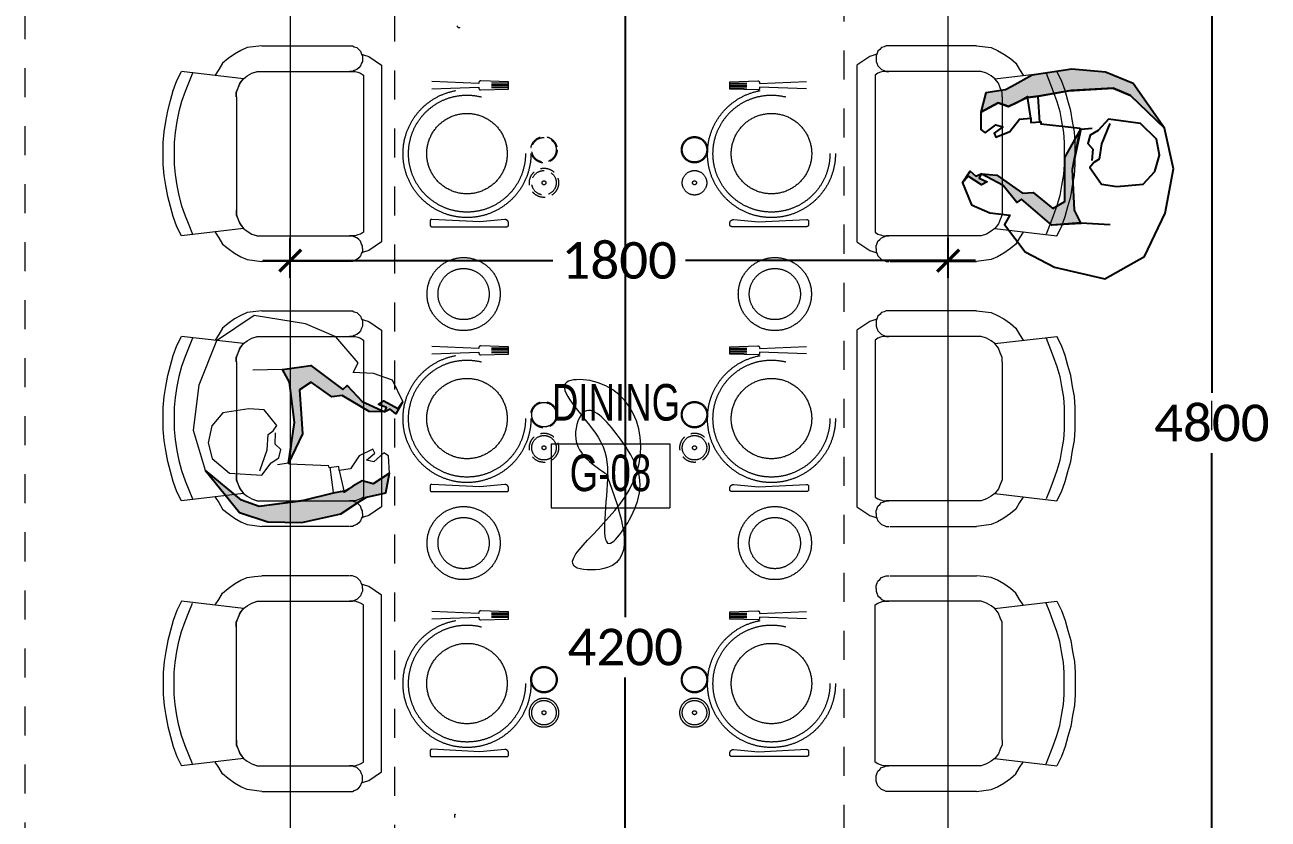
# Model space of a CAD drawing. Header units: millimetres. Extents: x -18512 to 101824, y -95768 to 52898.
# Drawn here: x 26500 to 29902, y -61145 to -58972 of the extents above; entities that cross this region are included whole.
import ezdxf

# ---------------------------------------------------------------- set-up
doc = ezdxf.new("R2010")
doc.units = ezdxf.units.MM
doc.header["$LTSCALE"] = 25
doc.header["$PDMODE"] = 3
doc.linetypes.add('Dash', pattern=[6.35, 3.175, -3.175])
doc.linetypes.add('HIDDEN2', pattern=[4.7625, 3.175, -1.5875])
doc.layers.get('0').update_dxf_attribs({"color": 254, "lineweight": 0})
doc.layers.get('Defpoints').update_dxf_attribs({"lineweight": 0})
for name, color, linetype in [('721T_Furniture', 1, 'Continuous'), ('FURNITURE', 1, 'Continuous'), ('shadow', 251, 'Continuous')]:
    doc.layers.add(name, color=color, linetype=linetype)
for name, color, linetype, lineweight in [('_FW_FUR_LOOSE', 132, 'Continuous', 0), ('A-AREA-IDEN', 2, 'Continuous', 9), ('FIXTURES', 8, 'Continuous', 0), ('hatch', 252, 'Continuous', 0), ('I-WALL', 2, 'Continuous', 9)]:
    doc.layers.add(name, color=color, linetype=linetype, lineweight=lineweight)
doc.styles.add('Arial Narrow_4', font='fi_9001f.ttf', dxfattribs={"width": 0.75, "height": 147.492401})
doc.styles.add('FW_Calibri', font='calibri.ttf')
doc.dimstyles.new('1-50', dxfattribs={"dimscale": 50, "dimtxt": 2, "dimasz": 1.2, "dimexe": 1.25, "dimexo": 0.625, "dimtad": 1, "dimdec": 0, "dimtxsty": 'FW_Calibri', "dimblk": 'ARCHTICK', "dimcen": 2.5, "dimdle": 1.5, "dimadec": 0, "dimazin": 0, "dimtfac": 1, "dimtdec": 0, "dimtmove": 0, "dimatfit": 3, "dimfxl": 6, "dimfxlon": 1, "dimarcsym": 0})

# ---------------------------------------------------------------- blocks, each defined once
blk = doc.blocks.new('M_NAGA Room Tag - Room Tag-1756429-GROUND FLOOR PLAN')
at = {"layer": 'A-AREA-IDEN'}
for p, q in [((-3.25, 1.75), (-3.25, -1.75)), ((-3.25, 1.75), (3.25, 1.75)), ((3.25, 1.75), (3.25, -1.75)), ((-3.25, -1.75), (3.25, -1.75))]:
    blk.add_line(p, q, dxfattribs=at)
blk = doc.blocks.new('man-stand-shdw')
at = {"layer": 'shadow'}
for points in [[(36.03, 15.93), (34.78, 11.86), (32.78, 12.86), (31.43, 11.72), (26.78, 10.86), (17.78, 13.86), (14.78, 12.86), (7.78, 15.86), (4.78, 12.86), (6.78, 5.86), (8.44, 0.05), (6.21, -9.52), (5.41, 2.9), (1.4, 14.52), (-1.45, 17.76), (6.61, 20.73), (17.62, 15.73), (18.62, 17.13), (24.02, 13.32), (31.43, 11.72), (31.63, 13.12), (29.03, 13.52), (30.43, 14.92), (35.03, 13.52)], [(-18.02, -16.73), (-5.22, -27.14), (3.78, -28.14), (13.78, -26.14), (24.78, -21.14), (29.78, -16.14), (31.28, -14.64), (36.78, -12.14), (36.63, -6.11), (32.43, -10.32), (29.03, -10.12), (26.62, -12.22), (24.42, -14.52), (24.22, -14.32), (21.22, -15.52), (12.98, -19.56), (0.2, -24.14), (-5.41, -23.34)]]:
    blk.add_hatch(color=256, dxfattribs=at).paths.add_polyline_path(points)
blk.add_lwpolyline([(6.41, -9.72), (5.41, 2.9), (1.4, 14.52), (-1.6, 17.93), (6.61, 20.73), (17.62, 15.73), (18.62, 17.13), (24.02, 13.32), (31.43, 11.72), (31.63, 13.12), (29.03, 13.52), (30.43, 14.92), (35.03, 13.52), (36.03, 15.93), (31.63, 21.53), (25.62, 22.34), (19.62, 21.33), (20.42, 24.54), (12.21, 30.75), (2.4, 32.75), (-13.21, 31.95), (-22.82, 22.14), (-25.22, 7.91), (-24.02, -5.71), (-18.02, -16.73), (-5.41, -23.34), (0.2, -24.14), (12.21, -19.93), (21.22, -15.52), (24.22, -14.32), (29.03, -10.12), (32.43, -10.32), (36.63, -6.11), (35.23, -1.1), (33.63, -0.5), (31.23, -3.71), (29.03, -3.71), (31.03, -1.1), (30.23, -0.1), (26.62, -2.9), (24.82, -7.31), (21.62, -8.51), (21.22, -7.31), (18.42, -8.31), (18.22, -7.71)], close=True)
for points in [[(-1.6, 17.73), (-10.21, 15.73)], [(-1.8, -13.52), (-1, -6.91), (-1.6, -2.3), (-0.4, -0.9), (0.4, 0.9), (-4.4, 4.71), (-9.01, 4.11), (-16.42, 1.3), (-18.82, -3.31), (-18.82, -8.51), (-16.62, -12.92), (-10.61, -16.13), (-1, -14.72), (1, -10.52), (3, -8.51), (3, -5.91), (1, -4.71), (0.4, -1.3)], [(6.21, -9.52), (3, -10.72)], [(18.62, -8.11), (21.22, -15.32)], [(21.62, -8.51), (24.42, -14.52)]]:
    blk.add_lwpolyline(points)
for points in [[(36.03, 15.93), (34.78, 11.86), (32.78, 12.86), (31.43, 11.72), (26.78, 10.86), (17.78, 13.86), (14.78, 12.86), (7.78, 15.86), (4.78, 12.86), (6.78, 5.86), (8.44, 0.05), (6.21, -9.52), (5.41, 2.9), (1.4, 14.52), (-1.45, 17.76), (6.61, 20.73), (17.62, 15.73), (18.62, 17.13), (24.02, 13.32), (31.43, 11.72), (31.63, 13.12), (29.03, 13.52), (30.43, 14.92), (35.03, 13.52)], [(-18.02, -16.73), (-5.22, -27.14), (3.78, -28.14), (13.78, -26.14), (24.78, -21.14), (29.78, -16.14), (31.28, -14.64), (36.78, -12.14), (36.63, -6.11), (32.43, -10.32), (29.03, -10.12), (26.62, -12.22), (24.42, -14.52), (24.22, -14.32), (21.22, -15.52), (12.98, -19.56), (0.2, -24.14), (-5.41, -23.34), (-18.02, -16.73)]]:
    blk.add_lwpolyline(points, close=True, dxfattribs=at)
blk = doc.blocks.new('_ArchTick')
at = {"color": 0, "linetype": 'ByBlock', "const_width": 0.15}
blk.add_lwpolyline([(-0.5, -0.5), (0.5, 0.5)], dxfattribs=at)
blk = doc.blocks.new('*D395')
at = {"layer": 'Defpoints', "color": 0, "transparency": 16777216}
for p in [(29747.8, -57661.5, 0), (29747.8, -62461.5, 0), (29747.8, -62461.5)]:
    blk.add_point(p, dxfattribs=at)
at = {"layer": 'I-WALL', "color": 0, "lineweight": -2, "transparency": 16777216}
for p, q in [((29747.8, -57586.5), (29747.8, -59979)), ((29747.8, -57661.5), (29810.3, -57661.5)), ((29747.8, -62536.5), (29747.8, -60144)), ((29747.8, -62461.5), (29685.3, -62461.5))]:
    blk.add_line(p, q, dxfattribs=at)
at = {"layer": 'I-WALL', "color": 0, "lineweight": -2, "transparency": 16777216, "xscale": 59.99999999999995, "yscale": 59.99999999999995, "zscale": 59.99999999999995}
for p, rotation in [((29747.8, -57661.5), 90), ((29747.8, -62461.5), 270)]:
    blk.add_blockref('_ArchTick', p, dxfattribs=dict(at, rotation=rotation))
at = {"layer": 'I-WALL', "color": 0, "transparency": 16777216, "insert": (29747.8, -60061.5), "char_height": 100, "attachment_point": 5, "style": 'FW_Calibri'}
blk.add_mtext('4800', dxfattribs=at)
blk = doc.blocks.new('*D396')
at = {"layer": 'Defpoints', "color": 0, "transparency": 16777216}
for p in [(29026.5, -59616.8), (27226.5, -59695.1), (29026.5, -59695.1)]:
    blk.add_point(p, dxfattribs=at)
at = {"layer": 'I-WALL', "color": 0, "lineweight": -2, "transparency": 16777216}
for p, q in [((27226.5, -59663.8), (27226.5, -59554.3)), ((29026.5, -59663.8), (29026.5, -59554.3)), ((27151.5, -59616.8), (27945, -59616.8)), ((29101.5, -59616.8), (28308, -59616.8))]:
    blk.add_line(p, q, dxfattribs=at)
at = {"layer": 'I-WALL', "color": 0, "lineweight": -2, "transparency": 16777216, "xscale": 59.99999999999995, "yscale": 59.99999999999995, "zscale": 59.99999999999995, "rotation": 180}
blk.add_blockref('_ArchTick', (27226.5, -59616.8), dxfattribs=at)
at = {"layer": 'I-WALL', "color": 0, "lineweight": -2, "transparency": 16777216, "xscale": 59.99999999999995, "yscale": 59.99999999999995, "zscale": 59.99999999999995}
blk.add_blockref('_ArchTick', (29026.5, -59616.8), dxfattribs=at)
at = {"layer": 'I-WALL', "color": 0, "transparency": 16777216, "insert": (28126.5, -59616.8), "char_height": 100, "attachment_point": 5, "style": 'FW_Calibri'}
blk.add_mtext('1800', dxfattribs=at)
blk = doc.blocks.new('*D397')
at = {"layer": 'Defpoints', "color": 0, "transparency": 16777216}
for p in [(28126.5, -57961.5), (28126.5, -62161.5), (28143, -62161.5)]:
    blk.add_point(p, dxfattribs=at)
at = {"layer": 'I-WALL', "color": 0, "lineweight": -2, "transparency": 16777216}
for p, q in [((28143, -57886.5), (28143, -60592.2)), ((28143, -57961.5), (28205.5, -57961.5)), ((28143, -62236.5), (28143, -60757.2)), ((28143, -62161.5), (28205.5, -62161.5))]:
    blk.add_line(p, q, dxfattribs=at)
at = {"layer": 'I-WALL', "color": 0, "lineweight": -2, "transparency": 16777216, "xscale": 59.99999999999995, "yscale": 59.99999999999995, "zscale": 59.99999999999995}
for p, rotation in [((28143, -57961.5), 90), ((28143, -62161.5), 270)]:
    blk.add_blockref('_ArchTick', p, dxfattribs=dict(at, rotation=rotation))
at = {"layer": 'I-WALL', "color": 0, "transparency": 16777216, "insert": (28143, -60674.7), "char_height": 100, "attachment_point": 5, "style": 'FW_Calibri'}
blk.add_mtext('4200', dxfattribs=at)

msp = doc.modelspace()

# ---------------------------------------------------------------- linework, layer by layer
at = {"layer": '_FW_FUR_LOOSE', "color": 8, "linetype": 'HIDDEN2', "ltscale": 0.5}
for centre, radius in [((27920.6, -59313.4), 36), ((27920.6, -59313.4), 33.5), ((27920.6, -59403.8), 40), ((27920.6, -59403.8), 33.5), ((27920.6, -59403.8), 5.42), ((27920.6, -60038.4), 36), ((27920.6, -60128.8), 40), ((28332.4, -60128.8), 40)]:
    msp.add_circle(centre, radius, dxfattribs=at)
at = {"layer": 'FIXTURES', "color": 8, "linetype": 'HIDDEN2', "ltscale": 10}
for p, q in [((27682.4, -58974.3), (27683.7, -58976.5)), ((27098.9, -59119), (26928.9, -59099)), ((27149, -59099), (27396.5, -59099)), ((27426.5, -59109), (27426.5, -59539)), ((28826.5, -59109), (28826.5, -59539)), ((29104, -59099), (28856.5, -59099)), ((29154.1, -59119), (29324.1, -59099)), ((27613.8, -59146.6), (27742.5, -59142.4)), ((27742.5, -59132.4), (27613.9, -59126.7)), ((27742.5, -59129.9), (27742.5, -59132.4)), ((27742.5, -59142.4), (27742.5, -59144.9)), ((27823.8, -59127.4), (27747.5, -59124.9)), ((27747.5, -59149.9), (27823.8, -59147.4)), ((27823.8, -59131.2), (27777.1, -59131.2)), ((27823.8, -59135.4), (27777.1, -59135.4)), ((27823.8, -59139.5), (27777.1, -59139.5)), ((27823.8, -59143.7), (27777.1, -59143.7)), ((27823.8, -59147.4), (27823.8, -59127.4)), ((28429.2, -59127.4), (28505.5, -59124.9)), ((28429.2, -59147.4), (28429.2, -59127.4)), ((28429.2, -59131.2), (28475.9, -59131.2)), ((28429.2, -59135.4), (28475.9, -59135.4)), ((28429.2, -59139.5), (28475.9, -59139.5)), ((28429.2, -59143.7), (28475.9, -59143.7)), ((28505.5, -59149.9), (28429.2, -59147.4)), ((28510.5, -59132.4), (28639.1, -59126.7)), ((28510.5, -59129.9), (28510.5, -59132.4)), ((28639.2, -59146.6), (28510.5, -59142.4)), ((28510.5, -59142.4), (28510.5, -59144.9)), ((27079, -59169), (27079, -59479)), ((29174, -59169), (29174, -59479)), ((27098.9, -59529), (26928.9, -59549)), ((27149, -59549), (27396.5, -59549)), ((29104, -59549), (28856.5, -59549)), ((29154.1, -59529), (29324.1, -59549)), ((27386.5, -59619), (27149, -59619)), ((28866.5, -59619), (29104, -59619)), ((27098.9, -59844), (26928.9, -59824)), ((27149, -59824), (27396.5, -59824)), ((29104, -59824), (28856.5, -59824)), ((29154.1, -59844), (29324.1, -59824)), ((27426.5, -59834), (27426.5, -60264)), ((27742.5, -59857.4), (27613.9, -59851.7)), ((27742.5, -59854.9), (27742.5, -59857.4)), ((27823.8, -59852.4), (27747.5, -59849.9)), ((27823.8, -59856.2), (27777.1, -59856.2)), ((27823.8, -59860.4), (27777.1, -59860.4)), ((27823.8, -59872.4), (27823.8, -59852.4)), ((28429.2, -59852.4), (28505.5, -59849.9)), ((28429.2, -59872.4), (28429.2, -59852.4)), ((28429.2, -59856.2), (28475.9, -59856.2)), ((28429.2, -59860.4), (28475.9, -59860.4)), ((28510.5, -59857.4), (28639.1, -59851.7)), ((28510.5, -59854.9), (28510.5, -59857.4)), ((28826.5, -59834), (28826.5, -60264)), ((27079, -59894), (27079, -60204)), ((27613.8, -59871.6), (27742.5, -59867.4)), ((27742.5, -59867.4), (27742.5, -59869.9)), ((27747.5, -59874.9), (27823.8, -59872.4)), ((27823.8, -59864.5), (27777.1, -59864.5)), ((27823.8, -59868.7), (27777.1, -59868.7)), ((28429.2, -59864.5), (28475.9, -59864.5)), ((28429.2, -59868.7), (28475.9, -59868.7)), ((28505.5, -59874.9), (28429.2, -59872.4)), ((28639.2, -59871.6), (28510.5, -59867.4)), ((28510.5, -59867.4), (28510.5, -59869.9)), ((29174, -59894), (29174, -60204)), ((27098.9, -60254), (26928.9, -60274)), ((29154.1, -60254), (29324.1, -60274)), ((27149, -60274), (27396.5, -60274)), ((29104, -60274), (28856.5, -60274)), ((27386.5, -60344), (27149, -60344)), ((28866.5, -60344), (29104, -60344)), ((27386.5, -60479), (27149, -60479)), ((28866.5, -60479), (29104, -60479)), ((27098.9, -60569), (26928.9, -60549)), ((27149, -60549), (27396.5, -60549)), ((27426.5, -60989), (27426.5, -60559)), ((27742.5, -60582.4), (27613.9, -60576.7)), ((27823.8, -60577.4), (27747.5, -60574.9)), ((27823.8, -60597.4), (27823.8, -60577.4)), ((28429.2, -60577.4), (28505.5, -60574.9)), ((28429.2, -60597.4), (28429.2, -60577.4)), ((28510.5, -60582.4), (28639.1, -60576.7)), ((28826.5, -60989), (28826.5, -60559)), ((29104, -60549), (28856.5, -60549)), ((29154.1, -60569), (29324.1, -60549)), ((27613.8, -60596.6), (27742.5, -60592.4)), ((27742.5, -60579.9), (27742.5, -60582.4)), ((27742.5, -60592.4), (27742.5, -60594.9)), ((27747.5, -60599.9), (27823.8, -60597.4)), ((27823.8, -60581.2), (27777.1, -60581.2)), ((27823.8, -60585.4), (27777.1, -60585.4)), ((27823.8, -60589.5), (27777.1, -60589.5)), ((27823.8, -60593.7), (27777.1, -60593.7)), ((28429.2, -60581.2), (28475.9, -60581.2)), ((28429.2, -60585.4), (28475.9, -60585.4)), ((28429.2, -60589.5), (28475.9, -60589.5)), ((28429.2, -60593.7), (28475.9, -60593.7)), ((28505.5, -60599.9), (28429.2, -60597.4)), ((28510.5, -60579.9), (28510.5, -60582.4)), ((28639.2, -60596.6), (28510.5, -60592.4)), ((28510.5, -60592.4), (28510.5, -60594.9)), ((27079, -60929), (27079, -60619)), ((29174, -60929), (29174, -60619)), ((27098.9, -60979), (26928.9, -60999)), ((29154.1, -60979), (29324.1, -60999)), ((27149, -60999), (27396.5, -60999)), ((29104, -60999), (28856.5, -60999)), ((27676.1, -61138.6), (27677.3, -61140.7))]:
    msp.add_line(p, q, dxfattribs=at)
at = {"layer": 'FIXTURES', "color": 8, "linetype": 'HIDDEN2', "ltscale": 10, "elevation": 0, "flags": 128}
for points in [[(27683.7, -58976.5, 0.198912), (27686.7, -58978.8, 0.198912), (27690.5, -58978.3)], [(27747.5, -59124.9, 0.198912), (27744, -59126.4, 0.198912), (27742.5, -59129.9)], [(27742.5, -59144.9, 0.198912), (27744, -59148.5, 0.198912), (27747.5, -59149.9)], [(28505.5, -59124.9, -0.198912), (28509, -59126.4, -0.198912), (28510.5, -59129.9)], [(28510.5, -59144.9, -0.198912), (28509, -59148.5, -0.198912), (28505.5, -59149.9)], [(27818.8, -59523.9, 0.414214), (27823.8, -59518.9), (27823.8, -59514.4, 0.430241), (27813.2, -59504.4), (27745.1, -59510.6), (27613.9, -59504, 0.422551), (27608.8, -59509), (27608.8, -59518.9, 0.414214), (27613.8, -59523.9), (27818.8, -59523.9)], [(28434.2, -59523.9, -0.414214), (28429.2, -59518.9), (28429.2, -59514.4, -0.430241), (28439.7, -59504.4), (28507.9, -59510.6), (28639.1, -59504, -0.422551), (28644.2, -59509), (28644.2, -59518.9, -0.414214), (28639.2, -59523.9), (28434.2, -59523.9)], [(27747.5, -59849.9, 0.198912), (27744, -59851.4, 0.198912), (27742.5, -59854.9)], [(28505.5, -59849.9, -0.198912), (28509, -59851.4, -0.198912), (28510.5, -59854.9)], [(27742.5, -59869.9, 0.198912), (27744, -59873.5, 0.198912), (27747.5, -59874.9)], [(28510.5, -59869.9, -0.198912), (28509, -59873.5, -0.198912), (28505.5, -59874.9)], [(27818.8, -60248.9, 0.414214), (27823.8, -60243.9), (27823.8, -60239.4, 0.430241), (27813.2, -60229.4), (27745.1, -60235.6), (27613.9, -60229, 0.422551), (27608.8, -60234), (27608.8, -60243.9, 0.414214), (27613.8, -60248.9), (27818.8, -60248.9)], [(28434.2, -60248.9, -0.414214), (28429.2, -60243.9), (28429.2, -60239.4, -0.430241), (28439.7, -60229.4), (28507.9, -60235.6), (28639.1, -60229, -0.422551), (28644.2, -60234), (28644.2, -60243.9, -0.414214), (28639.2, -60248.9), (28434.2, -60248.9)], [(27747.5, -60574.9, 0.198912), (27744, -60576.4, 0.198912), (27742.5, -60579.9)], [(28505.5, -60574.9, -0.198912), (28509, -60576.4, -0.198912), (28510.5, -60579.9)], [(27742.5, -60594.9, 0.198912), (27744, -60598.5, 0.198912), (27747.5, -60599.9)], [(28510.5, -60594.9, -0.198912), (28509, -60598.5, -0.198912), (28505.5, -60599.9)], [(27818.8, -60973.9, 0.414214), (27823.8, -60968.9), (27823.8, -60964.4, 0.430241), (27813.2, -60954.4), (27745.1, -60960.6), (27613.9, -60954, 0.422551), (27608.8, -60959), (27608.8, -60968.9, 0.414214), (27613.8, -60973.9), (27818.8, -60973.9)], [(28434.2, -60973.9, -0.414214), (28429.2, -60968.9), (28429.2, -60964.4, -0.430241), (28439.7, -60954.4), (28507.9, -60960.6), (28639.1, -60954, -0.422551), (28644.2, -60959), (28644.2, -60968.9, -0.414214), (28639.2, -60973.9), (28434.2, -60973.9)], [(27677.8, -61131.7, 0.198912), (27675.5, -61134.8, 0.198912), (27676.1, -61138.6)]]:
    msp.add_lwpolyline(points, format="xyb", dxfattribs=at)
for points in [[(27148.9, -59029), (27108.9, -59034), (27091.4, -59041.5), (27073.9, -59051.5), (27056.4, -59064), (27041.4, -59076.5), (27031.4, -59094), (27021.4, -59109)], [(27149, -59029), (27109, -59034), (27091.5, -59041.5), (27074, -59051.5), (27056.5, -59064), (27041.5, -59076.5), (27031.5, -59094), (27021.5, -59109)], [(27149, -59029), (27396.5, -59029), (27401.5, -59031.5), (27409, -59034), (27414, -59039), (27419, -59044), (27421.5, -59051.5), (27424, -59056.5), (27424, -59064), (27424, -59071.5), (27421.5, -59076.5), (27419, -59084), (27414, -59089), (27409, -59094), (27401.5, -59096.5), (27396.5, -59099), (27389, -59099)], [(29104, -59029), (28856.5, -59029), (28851.5, -59031.5), (28844, -59034), (28839, -59039), (28834, -59044), (28831.5, -59051.5), (28829, -59056.5), (28829, -59064), (28829, -59071.5), (28831.5, -59076.5), (28834, -59084), (28839, -59089), (28844, -59094), (28851.5, -59096.5), (28856.5, -59099), (28864, -59099)], [(29104, -59029), (29144, -59034), (29161.5, -59041.5), (29179, -59051.5), (29196.5, -59064), (29211.5, -59076.5), (29221.5, -59094), (29231.5, -59109)], [(29104.1, -59029), (29144.1, -59034), (29161.6, -59041.5), (29179.1, -59051.5), (29196.6, -59064), (29211.6, -59076.5), (29221.6, -59094), (29231.6, -59109)], [(27421.9, -59052.3), (27427.3, -59054.1), (27441.2, -59058.7), (27476.5, -59082.3), (27476.5, -59565.8), (27441.2, -59589.3), (27427.3, -59593.9), (27421.9, -59595.8)], [(28831.1, -59052.3), (28825.7, -59054.1), (28811.8, -59058.7), (28776.5, -59082.3), (28776.5, -59565.8), (28811.8, -59589.3), (28825.7, -59593.9), (28831.1, -59595.8)], [(26928.9, -59549), (26916.4, -59524), (26906.4, -59496.5), (26898.9, -59469), (26891.4, -59441.5), (26886.4, -59411.5), (26881.4, -59384), (26878.9, -59354), (26878.9, -59324), (26878.9, -59294), (26881.4, -59264), (26886.4, -59236.5), (26891.4, -59206.5), (26898.9, -59179), (26906.4, -59151.5), (26916.4, -59124), (26928.9, -59099)], [(26958.9, -59104), (26938.9, -59154), (26928.9, -59181.5), (26921.4, -59209), (26916.4, -59236.5), (26911.4, -59266.5), (26908.9, -59294), (26908.9, -59324), (26908.9, -59354), (26911.4, -59381.5), (26916.4, -59411.5), (26921.4, -59439), (26928.9, -59466.5), (26938.9, -59494), (26948.9, -59519), (26958.9, -59544)], [(27078.9, -59169), (27078.9, -59156.5), (27083.9, -59144), (27088.9, -59131.5), (27098.9, -59119), (27108.9, -59111.5), (27121.4, -59104), (27136.4, -59099), (27148.9, -59099)], [(27079, -59169), (27079, -59156.5), (27084, -59144), (27089, -59131.5), (27099, -59119), (27109, -59111.5), (27121.5, -59104), (27136.5, -59099), (27149, -59099)], [(27396.5, -59099), (27404, -59099), (27411.5, -59101.5), (27419, -59104), (27426.5, -59109)], [(28856.5, -59099), (28849, -59099), (28841.5, -59101.5), (28834, -59104), (28826.5, -59109)], [(29174, -59169), (29174, -59156.5), (29169, -59144), (29164, -59131.5), (29154, -59119), (29144, -59111.5), (29131.5, -59104), (29116.5, -59099), (29104, -59099)], [(29174.1, -59169), (29174.1, -59156.5), (29169.1, -59144), (29164.1, -59131.5), (29154.1, -59119), (29144.1, -59111.5), (29131.6, -59104), (29116.6, -59099), (29104.1, -59099)], [(29294.1, -59104), (29314.1, -59154), (29324.1, -59181.5), (29331.6, -59209), (29336.6, -59236.5), (29341.6, -59266.5), (29344.1, -59294), (29344.1, -59324), (29344.1, -59354), (29341.6, -59381.5), (29336.6, -59411.5), (29331.6, -59439), (29324.1, -59466.5), (29314.1, -59494), (29304.1, -59519), (29294.1, -59544)], [(29324.1, -59549), (29336.6, -59524), (29346.6, -59496.5), (29354.1, -59469), (29361.6, -59441.5), (29366.6, -59411.5), (29371.6, -59384), (29374.1, -59354), (29374.1, -59324), (29374.1, -59294), (29371.6, -59264), (29366.6, -59236.5), (29361.6, -59206.5), (29354.1, -59179), (29346.6, -59151.5), (29336.6, -59124), (29324.1, -59099)], [(27078.9, -59479), (27078.9, -59491.5), (27083.9, -59504), (27088.9, -59516.5), (27098.9, -59529), (27108.9, -59536.5), (27121.4, -59544), (27136.4, -59549), (27148.9, -59549)], [(27079, -59479), (27079, -59491.5), (27084, -59504), (27089, -59516.5), (27099, -59529), (27109, -59536.5), (27121.5, -59544), (27136.5, -59549), (27149, -59549)], [(29174, -59479), (29174, -59491.5), (29169, -59504), (29164, -59516.5), (29154, -59529), (29144, -59536.5), (29131.5, -59544), (29116.5, -59549), (29104, -59549)], [(29174.1, -59479), (29174.1, -59491.5), (29169.1, -59504), (29164.1, -59516.5), (29154.1, -59529), (29144.1, -59536.5), (29131.6, -59544), (29116.6, -59549), (29104.1, -59549)], [(27021.4, -59539), (27031.4, -59554), (27041.4, -59571.5), (27056.4, -59584), (27073.9, -59596.5), (27091.4, -59606.5), (27108.9, -59614), (27128.9, -59616.5), (27148.9, -59619)], [(27021.5, -59539), (27031.5, -59554), (27041.5, -59571.5), (27056.5, -59584), (27074, -59596.5), (27091.5, -59606.5), (27109, -59614), (27129, -59616.5), (27149, -59619)], [(27424, -59584), (27424, -59576.5), (27421.5, -59571.5), (27419, -59564), (27414, -59559), (27409, -59554), (27401.5, -59551.5), (27396.5, -59549), (27389, -59549)], [(27426.5, -59539), (27419, -59544), (27411.5, -59546.5), (27404, -59549), (27396.5, -59549)], [(28826.5, -59539), (28834, -59544), (28841.5, -59546.5), (28849, -59549), (28856.5, -59549)], [(28829, -59584), (28829, -59576.5), (28831.5, -59571.5), (28834, -59564), (28839, -59559), (28844, -59554), (28851.5, -59551.5), (28856.5, -59549), (28864, -59549)], [(29231.5, -59539), (29221.5, -59554), (29211.5, -59571.5), (29196.5, -59584), (29179, -59596.5), (29161.5, -59606.5), (29144, -59614), (29124, -59616.5), (29104, -59619)], [(29231.6, -59539), (29221.6, -59554), (29211.6, -59571.5), (29196.6, -59584), (29179.1, -59596.5), (29161.6, -59606.5), (29144.1, -59614), (29124.1, -59616.5), (29104.1, -59619)], [(27424, -59584), (27424, -59591.5), (27421.5, -59596.5), (27419, -59604), (27414, -59609), (27409, -59614), (27401.5, -59616.5), (27396.5, -59619), (27389, -59619)], [(28829, -59584), (28829, -59591.5), (28831.5, -59596.5), (28834, -59604), (28839, -59609), (28844, -59614), (28851.5, -59616.5), (28856.5, -59619), (28864, -59619)], [(27148.9, -59754), (27108.9, -59759), (27091.4, -59766.5), (27073.9, -59776.5), (27056.4, -59789), (27041.4, -59801.5), (27031.4, -59819), (27021.4, -59834)], [(27149, -59754), (27109, -59759), (27091.5, -59766.5), (27074, -59776.5), (27056.5, -59789), (27041.5, -59801.5), (27031.5, -59819), (27021.5, -59834)], [(27149, -59754), (27396.5, -59754), (27401.5, -59756.5), (27409, -59759), (27414, -59764), (27419, -59769), (27421.5, -59776.5), (27424, -59781.5), (27424, -59789), (27424, -59796.5), (27421.5, -59801.5), (27419, -59809), (27414, -59814), (27409, -59819), (27401.5, -59821.5), (27396.5, -59824), (27389, -59824)], [(29104, -59754), (28856.5, -59754), (28851.5, -59756.5), (28844, -59759), (28839, -59764), (28834, -59769), (28831.5, -59776.5), (28829, -59781.5), (28829, -59789), (28829, -59796.5), (28831.5, -59801.5), (28834, -59809), (28839, -59814), (28844, -59819), (28851.5, -59821.5), (28856.5, -59824), (28864, -59824)], [(29104, -59754), (29144, -59759), (29161.5, -59766.5), (29179, -59776.5), (29196.5, -59789), (29211.5, -59801.5), (29221.5, -59819), (29231.5, -59834)], [(29104.1, -59754), (29144.1, -59759), (29161.6, -59766.5), (29179.1, -59776.5), (29196.6, -59789), (29211.6, -59801.5), (29221.6, -59819), (29231.6, -59834)], [(27421.9, -59777.3), (27427.3, -59779.1), (27441.2, -59783.7), (27476.5, -59807.3), (27476.5, -60290.8), (27441.2, -60314.3), (27427.3, -60318.9), (27421.9, -60320.8)], [(28831.1, -59777.3), (28825.7, -59779.1), (28811.8, -59783.7), (28776.5, -59807.3), (28776.5, -60290.8), (28811.8, -60314.3), (28825.7, -60318.9), (28831.1, -60320.8)], [(26928.9, -60274), (26916.4, -60249), (26906.4, -60221.5), (26898.9, -60194), (26891.4, -60166.5), (26886.4, -60136.5), (26881.4, -60109), (26878.9, -60079), (26878.9, -60049), (26878.9, -60019), (26881.4, -59989), (26886.4, -59961.5), (26891.4, -59931.5), (26898.9, -59904), (26906.4, -59876.5), (26916.4, -59849), (26928.9, -59824)], [(26958.9, -59829), (26938.9, -59879), (26928.9, -59906.5), (26921.4, -59934), (26916.4, -59961.5), (26911.4, -59991.5), (26908.9, -60019), (26908.9, -60049), (26908.9, -60079), (26911.4, -60106.5), (26916.4, -60136.5), (26921.4, -60164), (26928.9, -60191.5), (26938.9, -60219), (26948.9, -60244), (26958.9, -60269)], [(27078.9, -59894), (27078.9, -59881.5), (27083.9, -59869), (27088.9, -59856.5), (27098.9, -59844), (27108.9, -59836.5), (27121.4, -59829), (27136.4, -59824), (27148.9, -59824)], [(27079, -59894), (27079, -59881.5), (27084, -59869), (27089, -59856.5), (27099, -59844), (27109, -59836.5), (27121.5, -59829), (27136.5, -59824), (27149, -59824)], [(27396.5, -59824), (27404, -59824), (27411.5, -59826.5), (27419, -59829), (27426.5, -59834)], [(28856.5, -59824), (28849, -59824), (28841.5, -59826.5), (28834, -59829), (28826.5, -59834)], [(29174, -59894), (29174, -59881.5), (29169, -59869), (29164, -59856.5), (29154, -59844), (29144, -59836.5), (29131.5, -59829), (29116.5, -59824), (29104, -59824)], [(29174.1, -59894), (29174.1, -59881.5), (29169.1, -59869), (29164.1, -59856.5), (29154.1, -59844), (29144.1, -59836.5), (29131.6, -59829), (29116.6, -59824), (29104.1, -59824)], [(29294.1, -59829), (29314.1, -59879), (29324.1, -59906.5), (29331.6, -59934), (29336.6, -59961.5), (29341.6, -59991.5), (29344.1, -60019), (29344.1, -60049), (29344.1, -60079), (29341.6, -60106.5), (29336.6, -60136.5), (29331.6, -60164), (29324.1, -60191.5), (29314.1, -60219), (29304.1, -60244), (29294.1, -60269)], [(29324.1, -60274), (29336.6, -60249), (29346.6, -60221.5), (29354.1, -60194), (29361.6, -60166.5), (29366.6, -60136.5), (29371.6, -60109), (29374.1, -60079), (29374.1, -60049), (29374.1, -60019), (29371.6, -59989), (29366.6, -59961.5), (29361.6, -59931.5), (29354.1, -59904), (29346.6, -59876.5), (29336.6, -59849), (29324.1, -59824)], [(27078.9, -60204), (27078.9, -60216.5), (27083.9, -60229), (27088.9, -60241.5), (27098.9, -60254), (27108.9, -60261.5), (27121.4, -60269), (27136.4, -60274), (27148.9, -60274)], [(27079, -60204), (27079, -60216.5), (27084, -60229), (27089, -60241.5), (27099, -60254), (27109, -60261.5), (27121.5, -60269), (27136.5, -60274), (27149, -60274)], [(29174, -60204), (29174, -60216.5), (29169, -60229), (29164, -60241.5), (29154, -60254), (29144, -60261.5), (29131.5, -60269), (29116.5, -60274), (29104, -60274)], [(29174.1, -60204), (29174.1, -60216.5), (29169.1, -60229), (29164.1, -60241.5), (29154.1, -60254), (29144.1, -60261.5), (29131.6, -60269), (29116.6, -60274), (29104.1, -60274)], [(27021.4, -60264), (27031.4, -60279), (27041.4, -60296.5), (27056.4, -60309), (27073.9, -60321.5), (27091.4, -60331.5), (27108.9, -60339), (27128.9, -60341.5), (27148.9, -60344)], [(27021.5, -60264), (27031.5, -60279), (27041.5, -60296.5), (27056.5, -60309), (27074, -60321.5), (27091.5, -60331.5), (27109, -60339), (27129, -60341.5), (27149, -60344)], [(27426.5, -60264), (27419, -60269), (27411.5, -60271.5), (27404, -60274), (27396.5, -60274)], [(28826.5, -60264), (28834, -60269), (28841.5, -60271.5), (28849, -60274), (28856.5, -60274)], [(29231.5, -60264), (29221.5, -60279), (29211.5, -60296.5), (29196.5, -60309), (29179, -60321.5), (29161.5, -60331.5), (29144, -60339), (29124, -60341.5), (29104, -60344)], [(29231.6, -60264), (29221.6, -60279), (29211.6, -60296.5), (29196.6, -60309), (29179.1, -60321.5), (29161.6, -60331.5), (29144.1, -60339), (29124.1, -60341.5), (29104.1, -60344)], [(27424, -60309), (27424, -60301.5), (27421.5, -60296.5), (27419, -60289), (27414, -60284), (27409, -60279), (27401.5, -60276.5), (27396.5, -60274), (27389, -60274)], [(28829, -60309), (28829, -60301.5), (28831.5, -60296.5), (28834, -60289), (28839, -60284), (28844, -60279), (28851.5, -60276.5), (28856.5, -60274), (28864, -60274)], [(27424, -60309), (27424, -60316.5), (27421.5, -60321.5), (27419, -60329), (27414, -60334), (27409, -60339), (27401.5, -60341.5), (27396.5, -60344), (27389, -60344)], [(28829, -60309), (28829, -60316.5), (28831.5, -60321.5), (28834, -60329), (28839, -60334), (28844, -60339), (28851.5, -60341.5), (28856.5, -60344), (28864, -60344)], [(27021.4, -60559), (27031.4, -60544), (27041.4, -60526.5), (27056.4, -60514), (27073.9, -60501.5), (27091.4, -60491.5), (27108.9, -60484), (27128.9, -60481.5), (27148.9, -60479)], [(27021.5, -60559), (27031.5, -60544), (27041.5, -60526.5), (27056.5, -60514), (27074, -60501.5), (27091.5, -60491.5), (27109, -60484), (27129, -60481.5), (27149, -60479)], [(27424, -60514), (27424, -60506.5), (27421.5, -60501.5), (27419, -60494), (27414, -60489), (27409, -60484), (27401.5, -60481.5), (27396.5, -60479), (27389, -60479)], [(27421.9, -61045.8), (27427.3, -61043.9), (27441.2, -61039.3), (27476.5, -61015.8), (27476.5, -60532.3), (27441.2, -60508.7), (27427.3, -60504.1), (27421.9, -60502.3)], [(28829, -60514), (28829, -60506.5), (28831.5, -60501.5), (28834, -60494), (28839, -60489), (28844, -60484), (28851.5, -60481.5), (28856.5, -60479), (28864, -60479)], [(29231.5, -60559), (29221.5, -60544), (29211.5, -60526.5), (29196.5, -60514), (29179, -60501.5), (29161.5, -60491.5), (29144, -60484), (29124, -60481.5), (29104, -60479)], [(29231.6, -60559), (29221.6, -60544), (29211.6, -60526.5), (29196.6, -60514), (29179.1, -60501.5), (29161.6, -60491.5), (29144.1, -60484), (29124.1, -60481.5), (29104.1, -60479)], [(27424, -60514), (27424, -60521.5), (27421.5, -60526.5), (27419, -60534), (27414, -60539), (27409, -60544), (27401.5, -60546.5), (27396.5, -60549), (27389, -60549)], [(28829, -60514), (28829, -60521.5), (28831.5, -60526.5), (28834, -60534), (28839, -60539), (28844, -60544), (28851.5, -60546.5), (28856.5, -60549), (28864, -60549)], [(26928.9, -60549), (26916.4, -60574), (26906.4, -60601.5), (26898.9, -60629), (26891.4, -60656.5), (26886.4, -60686.5), (26881.4, -60714), (26878.9, -60744), (26878.9, -60774), (26878.9, -60804), (26881.4, -60834), (26886.4, -60861.5), (26891.4, -60891.5), (26898.9, -60919), (26906.4, -60946.5), (26916.4, -60974), (26928.9, -60999)], [(26958.9, -60994), (26938.9, -60944), (26928.9, -60916.5), (26921.4, -60889), (26916.4, -60861.5), (26911.4, -60831.5), (26908.9, -60804), (26908.9, -60774), (26908.9, -60744), (26911.4, -60716.5), (26916.4, -60686.5), (26921.4, -60659), (26928.9, -60631.5), (26938.9, -60604), (26948.9, -60579), (26958.9, -60554)], [(27078.9, -60619), (27078.9, -60606.5), (27083.9, -60594), (27088.9, -60581.5), (27098.9, -60569), (27108.9, -60561.5), (27121.4, -60554), (27136.4, -60549), (27148.9, -60549)], [(27079, -60619), (27079, -60606.5), (27084, -60594), (27089, -60581.5), (27099, -60569), (27109, -60561.5), (27121.5, -60554), (27136.5, -60549), (27149, -60549)], [(27426.5, -60559), (27419, -60554), (27411.5, -60551.5), (27404, -60549), (27396.5, -60549)], [(28826.5, -60559), (28834, -60554), (28841.5, -60551.5), (28849, -60549), (28856.5, -60549)], [(29174, -60619), (29174, -60606.5), (29169, -60594), (29164, -60581.5), (29154, -60569), (29144, -60561.5), (29131.5, -60554), (29116.5, -60549), (29104, -60549)], [(29174.1, -60619), (29174.1, -60606.5), (29169.1, -60594), (29164.1, -60581.5), (29154.1, -60569), (29144.1, -60561.5), (29131.6, -60554), (29116.6, -60549), (29104.1, -60549)], [(29294.1, -60994), (29314.1, -60944), (29324.1, -60916.5), (29331.6, -60889), (29336.6, -60861.5), (29341.6, -60831.5), (29344.1, -60804), (29344.1, -60774), (29344.1, -60744), (29341.6, -60716.5), (29336.6, -60686.5), (29331.6, -60659), (29324.1, -60631.5), (29314.1, -60604), (29304.1, -60579), (29294.1, -60554)], [(29324.1, -60549), (29336.6, -60574), (29346.6, -60601.5), (29354.1, -60629), (29361.6, -60656.5), (29366.6, -60686.5), (29371.6, -60714), (29374.1, -60744), (29374.1, -60774), (29374.1, -60804), (29371.6, -60834), (29366.6, -60861.5), (29361.6, -60891.5), (29354.1, -60919), (29346.6, -60946.5), (29336.6, -60974), (29324.1, -60999)], [(27078.9, -60929), (27078.9, -60941.5), (27083.9, -60954), (27088.9, -60966.5), (27098.9, -60979), (27108.9, -60986.5), (27121.4, -60994), (27136.4, -60999), (27148.9, -60999)], [(27079, -60929), (27079, -60941.5), (27084, -60954), (27089, -60966.5), (27099, -60979), (27109, -60986.5), (27121.5, -60994), (27136.5, -60999), (27149, -60999)], [(29174, -60929), (29174, -60941.5), (29169, -60954), (29164, -60966.5), (29154, -60979), (29144, -60986.5), (29131.5, -60994), (29116.5, -60999), (29104, -60999)], [(29174.1, -60929), (29174.1, -60941.5), (29169.1, -60954), (29164.1, -60966.5), (29154.1, -60979), (29144.1, -60986.5), (29131.6, -60994), (29116.6, -60999), (29104.1, -60999)], [(27148.9, -61069), (27108.9, -61064), (27091.4, -61056.5), (27073.9, -61046.5), (27056.4, -61034), (27041.4, -61021.5), (27031.4, -61004), (27021.4, -60989)], [(27149, -61069), (27109, -61064), (27091.5, -61056.5), (27074, -61046.5), (27056.5, -61034), (27041.5, -61021.5), (27031.5, -61004), (27021.5, -60989)], [(27149, -61069), (27396.5, -61069), (27401.5, -61066.5), (27409, -61064), (27414, -61059), (27419, -61054), (27421.5, -61046.5), (27424, -61041.5), (27424, -61034), (27424, -61026.5), (27421.5, -61021.5), (27419, -61014), (27414, -61009), (27409, -61004), (27401.5, -61001.5), (27396.5, -60999), (27389, -60999)], [(27396.5, -60999), (27404, -60999), (27411.5, -60996.5), (27419, -60994), (27426.5, -60989)], [(28856.5, -60999), (28849, -60999), (28841.5, -60996.5), (28834, -60994), (28826.5, -60989)], [(29104, -61069), (28856.5, -61069), (28851.5, -61066.5), (28844, -61064), (28839, -61059), (28834, -61054), (28831.5, -61046.5), (28829, -61041.5), (28829, -61034), (28829, -61026.5), (28831.5, -61021.5), (28834, -61014), (28839, -61009), (28844, -61004), (28851.5, -61001.5), (28856.5, -60999), (28864, -60999)], [(29104, -61069), (29144, -61064), (29161.5, -61056.5), (29179, -61046.5), (29196.5, -61034), (29211.5, -61021.5), (29221.5, -61004), (29231.5, -60989)], [(29104.1, -61069), (29144.1, -61064), (29161.6, -61056.5), (29179.1, -61046.5), (29196.6, -61034), (29211.6, -61021.5), (29221.6, -61004), (29231.6, -60989)]]:
    msp.add_lwpolyline(points, dxfattribs=at)
at = {"layer": 'FIXTURES', "color": 8, "linetype": 'HIDDEN2', "ltscale": 10}
for centre, radius in [((27710, -59324), 175), ((28543, -59324), 175), ((27710, -59324), 160), ((28543, -59324), 160), ((27710, -59324), 110), ((28543, -59324), 110), ((28332.4, -59313.4), 36), ((28332.4, -59313.4), 33.5), ((28332.4, -59403.8), 33.5), ((28332.4, -59403.8), 5.42), ((27700.7, -59708.3), 100), ((28552.3, -59708.3), 100), ((27700.7, -59708.3), 70), ((28552.3, -59708.3), 70), ((27710, -60049), 175), ((27710, -60049), 160), ((28543, -60049), 175), ((28543, -60049), 160), ((27710, -60049), 110), ((28543, -60049), 110), ((27920.6, -60038.4), 33.5), ((28332.4, -60038.4), 36), ((28332.4, -60038.4), 33.5), ((27920.6, -60128.8), 33.5), ((28332.4, -60128.8), 33.5), ((27920.6, -60128.8), 5.42), ((28332.4, -60128.8), 5.42), ((27700.7, -60389.7), 100), ((28552.3, -60389.7), 100), ((27700.7, -60389.7), 70), ((28552.3, -60389.7), 70), ((27710, -60774), 175), ((28543, -60774), 175), ((27710, -60774), 160), ((28543, -60774), 160), ((27710, -60774), 110), ((28543, -60774), 110), ((27920.6, -60763.4), 36), ((27920.6, -60763.4), 33.5), ((28332.4, -60763.4), 36), ((28332.4, -60763.4), 33.5), ((27920.6, -60853.8), 40), ((28332.4, -60853.8), 40), ((27920.6, -60853.8), 33.5), ((27920.6, -60853.8), 5.42), ((28332.4, -60853.8), 33.5), ((28332.4, -60853.8), 5.42)]:
    msp.add_circle(centre, radius, dxfattribs=at)
at = {"layer": 'FURNITURE', "linetype": 'Continuous', "lineweight": 5}
for p, q in [((27226.5, -58161.5), (27226.5, -61976.7)), ((29026.5, -61976.7), (29026.5, -58161.5))]:
    msp.add_line(p, q, dxfattribs=at)
at = {"layer": 'FURNITURE', "color": 1, "linetype": 'Continuous', "lineweight": 5}
msp.add_spline([(28090.8, -60199.3), (28094.3, -60456.8), (28011.8, -60457.9), (28153.8, -60244.8), (28046.9, -59945.2), (27982.7, -59949.7), (28059.8, -60086.4), (28094.4, -60199.3), (28098.9, -60390.6), (28176.2, -60275.7), (28129.8, -60105.6), (28031.5, -60029.8), (28006.7, -60094.5), (28088.9, -60199.4)], degree=3, dxfattribs=at)
at = {"layer": 'hatch', "linetype": 'Dash', "lineweight": 9, "elevation": 0}
for points in [[(26500.4, -57661.5), (26500.4, -62461.5), (29747.8, -62461.5), (29747.8, -57661.5)], [(27511.5, -58461.5), (27511.5, -61661.5), (28741.5, -61661.5), (28741.5, -58461.5)]]:
    msp.add_lwpolyline(points, close=True, dxfattribs=at)

# ---------------------------------------------------------------- block references
at = {"layer": '721T_Furniture', "xscale": 9.062324719586336, "yscale": 9.062324719586336, "zscale": 9.062324762300845, "rotation": 164.0476249116099}
msp.add_blockref('man-stand-shdw', (29419.6, -59355.3), dxfattribs=at)
at = {"layer": 'A-AREA-IDEN', "lineweight": 18, "xscale": 49.99999999999998, "yscale": 49.99999999999998, "zscale": 49.99999999999998}
msp.add_blockref('M_NAGA Room Tag - Room Tag-1756429-GROUND FLOOR PLAN', (28102.8, -60205.5), dxfattribs=at)
at = {"layer": 'FIXTURES', "color": 8, "linetype": 'HIDDEN2', "ltscale": 10, "xscale": 9.062324719586332, "yscale": 9.062324719586332, "zscale": 9.062324762300845, "rotation": 348.0168871704213}
msp.add_blockref('man-stand-shdw', (27184.9, -60075.3), dxfattribs=at)

# ---------------------------------------------------------------- texts
at = {"layer": 'A-AREA-IDEN', "lineweight": 18, "char_height": 100, "width": 747, "attachment_point": 2, "line_spacing_factor": 0.968573, "style": 'Arial Narrow_4'}
for s, insert in [('\\PDINING', (28117.7, -59793)), ('G-08', (28102.5, -60147.5))]:
    msp.add_mtext(s, dxfattribs=dict(at, insert=insert))

# ---------------------------------------------------------------- dimensions: what is measured, and where the dimension line sits
at = {"layer": 'I-WALL', "color": 1, "true_color": 0xf40b0b}
for base, p1, p2, angle, picture, middle in [((29747.8, -62461.5), (29747.8, -57661.5, 0), (29747.8, -62461.5, 0), 90, '*D395', (29747.8, -60061.5)), ((29026.5, -59616.8), (27226.5, -59695.1), (29026.5, -59695.1), 180, '*D396', (28126.5, -59616.8))]:
    dim = msp.add_linear_dim(base=base, p1=p1, p2=p2, angle=angle, dimstyle='1-50', dxfattribs=at)
    dim.commit()
    dim.dimension.update_dxf_attribs({"geometry": picture, "text_midpoint": middle, "text_rotation": 270})
dim = msp.add_linear_dim(base=(28143, -62161.5), p1=(28126.5, -57961.5), p2=(28126.5, -62161.5), angle=90, dimstyle='1-50', dxfattribs=at)
dim.commit()
dim.dimension.update_dxf_attribs({"geometry": '*D397', "text_midpoint": (28143, -60674.7), "dimtype": 160, "text_rotation": 270})

doc.saveas('drawing.dxf')
